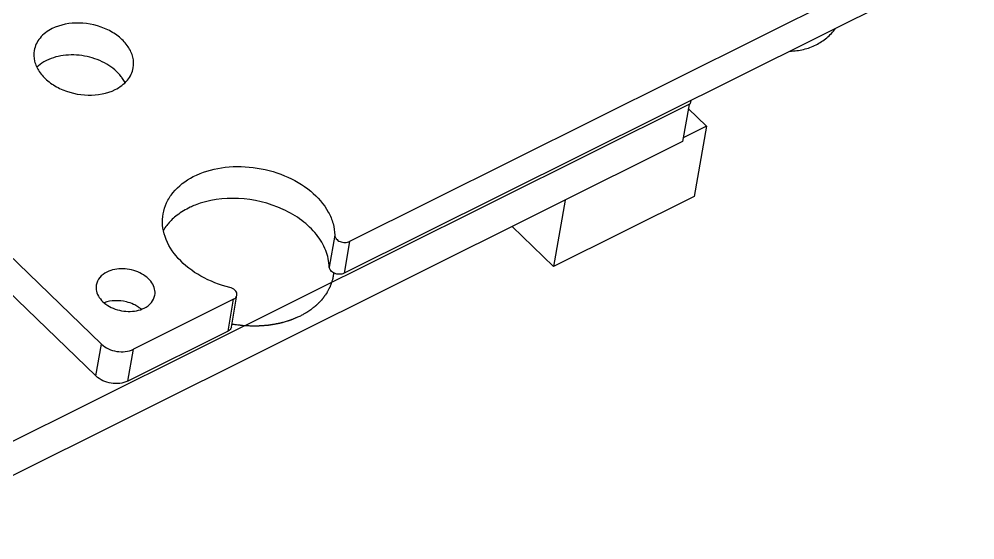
# Model space of a CAD drawing. Extents: x 0 to 297, y 0 to 210.
# Drawn here: x 231.54 to 246.18, y 60.39 to 68.37 of the extents above; entities that cross this region are included whole.
import ezdxf

# ---------------------------------------------------------------- set-up
doc = ezdxf.new("R2010")
doc.units = 0
doc.header["$LTSCALE"] = 16.335
doc.layers.get('0').update_dxf_attribs({"linetype": 'CONTINUOUS'})
doc.layers.add('06___PRT_ALL_SURFS', color=7, linetype='CONTINUOUS')

msp = doc.modelspace()

# ---------------------------------------------------------------- linework, layer by layer
at = {"color": 7, "linetype": 'CONTINUOUS'}
for p, q in [((274.408, 83.797), (236.601, 64.96)), ((274.323, 83.309), (236.516, 64.472)), ((232.801, 63.388), (219.194, 76.538)), ((232.716, 62.9), (219.109, 76.05)), ((229.559, 60.962), (241.822, 67.071)), ((241.8, 67.06), (241.699, 66.489)), ((241.822, 67.071), (241.83, 67.12)), ((241.788, 66.995), (242.068, 66.724)), ((242.068, 66.724), (241.709, 66.545)), ((242.068, 66.724), (241.88, 65.651)), ((239.904, 65.595), (239.726, 64.577)), ((236.375, 65.055), (236.289, 64.567)), ((236.601, 64.96), (236.516, 64.472)), ((234.79, 63.648), (234.875, 64.136)), ((234.825, 64.075), (233.29, 63.31)), ((234.74, 63.587), (234.825, 64.075)), ((234.74, 63.587), (233.204, 62.822)), ((232.716, 62.9), (232.801, 63.388)), ((233.204, 62.822), (233.29, 63.31))]:
    msp.add_line(p, q, dxfattribs=at)
for centre, radius, start, end in [((232.627, 67.121), 0.599, 33.9911, 36.9666), ((234.47, 64.681), 0.851, 133.3743, 139.769), ((234.527, 64.62), 0.935, 127.3552, 133.3605), ((234.806, 64.148), 0.0702, 350.1758, 0.7135), ((233.104, 63.556), 0.478, 49.801, 54.8101)]:
    msp.add_arc(centre, radius, start, end, dxfattribs=at)
for points, knots in [([(232.046, 68.219), (231.976, 68.184), (231.88, 68.114), (231.798, 67.988), (231.777, 67.92), (231.771, 67.886)], [0, 0, 0, 0, 0.52577, 0.766921, 1, 1, 1, 1]), ([(233.287, 67.62), (233.297, 67.673), (233.292, 67.79), (233.214, 67.954), (233.079, 68.097), (232.834, 68.249), (232.472, 68.335), (232.172, 68.282), (232.046, 68.219)], [0, 0, 0, 0, 0.100582, 0.208951, 0.329124, 0.460594, 0.738606, 1, 1, 1, 1]), ([(243.746, 67.972), (243.804, 68.001), (243.914, 68.072), (244.003, 68.168), (244.041, 68.221)], [0, 0, 0, 0, 0.50138, 1, 1, 1, 1]), ([(243.345, 67.874), (243.415, 67.877), (243.553, 67.894), (243.685, 67.941), (243.746, 67.972)], [0, 0, 0, 0, 0.50356, 1, 1, 1, 1]), ([(231.771, 67.886), (231.761, 67.832), (231.766, 67.716), (231.844, 67.552), (231.979, 67.408), (232.224, 67.256), (232.586, 67.171), (232.885, 67.223), (233.012, 67.286)], [0, 0, 0, 0, 0.100582, 0.208951, 0.329124, 0.460594, 0.738606, 1, 1, 1, 1]), ([(233.105, 67.482), (233.047, 67.56), (232.883, 67.695), (232.584, 67.808), (232.261, 67.83), (232.051, 67.777), (231.961, 67.731)], [0, 0, 0, 0, 0.234749, 0.494222, 0.756955, 1, 1, 1, 1]), ([(231.961, 67.731), (231.947, 67.724), (231.893, 67.695), (231.843, 67.659), (231.811, 67.627)], [0, 0, 0, 0, 0.259379, 1, 1, 1, 1]), ([(233.012, 67.286), (233.082, 67.321), (233.178, 67.391), (233.259, 67.517), (233.281, 67.586), (233.287, 67.62)], [0, 0, 0, 0, 0.52577, 0.766921, 1, 1, 1, 1]), ([(233.745, 65.383), (233.755, 65.441), (233.792, 65.557), (233.929, 65.772), (234.213, 65.984), (234.646, 66.112), (235.13, 66.114), (235.603, 65.991), (236.007, 65.759), (236.251, 65.483), (236.354, 65.239), (236.373, 65.115), (236.375, 65.055)], [0, 0, 0, 0, 0.051314, 0.104341, 0.219677, 0.350437, 0.492055, 0.635532, 0.77119, 0.892348, 0.947585, 1, 1, 1, 1]), ([(236.289, 64.567), (236.287, 64.654), (236.248, 64.835), (236.097, 65.082), (235.87, 65.296), (235.479, 65.524), (234.912, 65.66), (234.442, 65.598), (234.234, 65.516)], [0, 0, 0, 0, 0.10155, 0.211882, 0.332978, 0.463711, 0.738131, 1, 1, 1, 1]), ([(234.234, 65.516), (234.209, 65.506), (234.113, 65.464), (234.022, 65.41), (233.96, 65.363)], [0, 0, 0, 0, 0.259348, 1, 1, 1, 1]), ([(234.768, 64.254), (234.613, 64.293), (234.323, 64.404), (233.97, 64.671), (233.783, 64.963), (233.73, 65.207), (233.735, 65.326), (233.745, 65.383)], [0, 0, 0, 0, 0.287845, 0.55311, 0.787459, 0.895421, 1, 1, 1, 1]), ([(233.82, 65.231), (233.813, 65.223), (233.787, 65.191), (233.764, 65.157), (233.748, 65.13)], [0, 0, 0, 0, 0.253423, 1, 1, 1, 1]), ([(236.375, 65.055), (236.375, 65.036), (236.395, 64.993), (236.455, 64.954), (236.529, 64.94), (236.58, 64.949), (236.601, 64.96)], [0, 0, 0, 0, 0.211067, 0.465107, 0.74151, 1, 1, 1, 1]), ([(236.516, 64.472), (236.494, 64.461), (236.443, 64.452), (236.37, 64.467), (236.31, 64.505), (236.29, 64.548), (236.289, 64.567)], [0, 0, 0, 0, 0.25849, 0.534893, 0.788933, 1, 1, 1, 1]), ([(232.885, 64.49), (232.843, 64.47), (232.77, 64.417), (232.729, 64.334), (232.722, 64.293)], [0, 0, 0, 0, 0.527869, 1, 1, 1, 1]), ([(233.618, 64.136), (233.624, 64.168), (233.621, 64.236), (233.575, 64.333), (233.495, 64.418), (233.35, 64.508), (233.136, 64.559), (232.959, 64.528), (232.885, 64.49)], [0, 0, 0, 0, 0.100581, 0.208945, 0.329114, 0.460578, 0.738578, 1, 1, 1, 1]), ([(232.722, 64.293), (232.716, 64.262), (232.719, 64.193), (232.765, 64.096), (232.845, 64.011), (232.989, 63.921), (233.204, 63.871), (233.381, 63.902), (233.455, 63.939)], [0, 0, 0, 0, 0.100581, 0.208945, 0.329114, 0.460578, 0.738578, 1, 1, 1, 1]), ([(233.455, 63.939), (233.497, 63.96), (233.57, 64.012), (233.611, 64.095), (233.618, 64.136)], [0, 0, 0, 0, 0.527869, 1, 1, 1, 1]), ([(234.876, 64.149), (234.876, 64.172), (234.846, 64.224), (234.796, 64.247), (234.768, 64.254)], [0, 0, 0, 0, 0.447915, 1, 1, 1, 1]), ([(234.825, 64.075), (234.838, 64.081), (234.86, 64.098), (234.873, 64.123), (234.875, 64.136)], [0, 0, 0, 0, 0.527565, 1, 1, 1, 1]), ([(233.293, 63.996), (233.257, 64.013), (233.113, 64.062), (232.948, 64.06), (232.842, 64.021)], [0, 0, 0, 0, 0.256055, 1, 1, 1, 1]), ([(233.38, 63.946), (233.373, 63.951), (233.345, 63.97), (233.316, 63.986), (233.293, 63.996)], [0, 0, 0, 0, 0.245016, 1, 1, 1, 1]), ([(234.79, 63.648), (234.788, 63.635), (234.775, 63.61), (234.752, 63.593), (234.74, 63.587)], [0, 0, 0, 0, 0.472435, 1, 1, 1, 1]), ([(232.801, 63.388), (232.863, 63.328), (233.031, 63.255), (233.213, 63.272), (233.29, 63.31)], [0, 0, 0, 0, 0.502059, 1, 1, 1, 1]), ([(233.204, 62.822), (233.128, 62.784), (232.945, 62.767), (232.778, 62.84), (232.716, 62.9)], [0, 0, 0, 0, 0.497941, 1, 1, 1, 1])]:
    msp.add_open_spline(points, degree=3, knots=knots, dxfattribs=at)
msp.add_open_spline([(233.161, 67.391), (233.15, 67.413), (233.138, 67.435), (233.123, 67.456)], degree=3, dxfattribs=at)
at = {"color": 5, "linetype": 'CONTINUOUS'}
for points, knots in [([(236.356, 64.479), (236.355, 64.474), (236.355, 64.469), (236.354, 64.463), (236.353, 64.458), (236.353, 64.453), (236.352, 64.446), (236.351, 64.44), (236.35, 64.434), (236.349, 64.427), (236.348, 64.421), (236.347, 64.415), (236.345, 64.408), (236.344, 64.403), (236.343, 64.399), (236.343, 64.396), (236.342, 64.394), (236.342, 64.393), (236.342, 64.392), (236.342, 64.39), (236.341, 64.388), (236.34, 64.385), (236.339, 64.38), (236.338, 64.377), (236.338, 64.374)], [0, 0, 0, 0, 0.125, 0.15625, 0.1875, 0.25, 0.3125, 0.375, 0.4375, 0.5, 0.5625, 0.625, 0.6875, 0.75, 0.78125, 0.8125, 0.828125, 0.835938, 0.84375, 0.859375, 0.875, 0.90625, 0.9375, 1, 1, 1, 1]), ([(236.338, 64.374), (236.335, 64.368), (236.331, 64.354), (236.324, 64.334), (236.318, 64.317), (236.314, 64.303), (236.31, 64.293), (236.307, 64.285), (236.305, 64.278), (236.303, 64.273), (236.302, 64.27), (236.302, 64.268), (236.301, 64.266), (236.301, 64.266), (236.3, 64.265), (236.3, 64.264), (236.299, 64.262), (236.298, 64.26), (236.296, 64.257), (236.294, 64.253), (236.291, 64.248), (236.288, 64.241), (236.282, 64.229), (236.273, 64.213), (236.264, 64.196), (236.258, 64.185), (236.254, 64.178), (236.252, 64.173), (236.249, 64.169), (236.248, 64.165), (236.246, 64.163), (236.246, 64.162), (236.245, 64.161), (236.245, 64.16), (236.244, 64.159), (236.243, 64.158), (236.242, 64.156), (236.239, 64.153), (236.236, 64.149), (236.232, 64.143), (236.226, 64.135), (236.219, 64.126), (236.212, 64.116), (236.205, 64.107), (236.198, 64.098), (236.191, 64.088), (236.185, 64.081), (236.181, 64.075), (236.178, 64.071), (236.175, 64.068), (236.174, 64.065), (236.172, 64.063), (236.171, 64.062), (236.171, 64.061), (236.17, 64.061), (236.17, 64.06), (236.169, 64.059), (236.168, 64.058), (236.166, 64.056), (236.164, 64.054), (236.161, 64.051), (236.157, 64.048), (236.152, 64.042), (236.144, 64.035), (236.136, 64.027), (236.127, 64.018), (236.119, 64.01), (236.11, 64.001), (236.102, 63.993), (236.095, 63.986), (236.089, 63.98), (236.085, 63.976), (236.082, 63.974), (236.081, 63.972), (236.079, 63.971), (236.079, 63.97), (236.078, 63.969), (236.077, 63.968), (236.075, 63.967), (236.073, 63.966), (236.07, 63.963), (236.066, 63.96), (236.061, 63.956), (236.054, 63.951), (236.042, 63.942), (236.025, 63.93), (236.009, 63.917), (235.997, 63.908), (235.99, 63.903), (235.985, 63.899), (235.981, 63.896), (235.978, 63.894), (235.976, 63.892), (235.974, 63.891), (235.973, 63.89), (235.972, 63.889), (235.971, 63.889), (235.97, 63.888), (235.967, 63.886), (235.963, 63.884), (235.958, 63.881), (235.951, 63.877), (235.941, 63.871), (235.929, 63.865), (235.914, 63.856), (235.894, 63.844), (235.871, 63.831), (235.855, 63.822), (235.847, 63.818)], [0, 0, 0, 0, 0.03125, 0.0625, 0.09375, 0.109375, 0.125, 0.140625, 0.148438, 0.15625, 0.160156, 0.164062, 0.166016, 0.166992, 0.167969, 0.169922, 0.171875, 0.175781, 0.179688, 0.1875, 0.195312, 0.203125, 0.21875, 0.25, 0.28125, 0.296875, 0.304688, 0.3125, 0.320312, 0.324219, 0.328125, 0.330078, 0.332031, 0.333008, 0.333984, 0.335938, 0.339844, 0.34375, 0.351562, 0.359375, 0.375, 0.390625, 0.40625, 0.421875, 0.4375, 0.453125, 0.46875, 0.476562, 0.484375, 0.488281, 0.492188, 0.496094, 0.498047, 0.499023, 0.5, 0.500977, 0.501953, 0.503906, 0.507812, 0.511719, 0.515625, 0.523438, 0.53125, 0.546875, 0.5625, 0.578125, 0.59375, 0.609375, 0.625, 0.640625, 0.648438, 0.65625, 0.660156, 0.664062, 0.666016, 0.666992, 0.667969, 0.669922, 0.671875, 0.675781, 0.679688, 0.6875, 0.695312, 0.703125, 0.71875, 0.75, 0.78125, 0.796875, 0.804688, 0.8125, 0.820312, 0.824219, 0.828125, 0.830078, 0.832031, 0.833008, 0.833984, 0.835938, 0.839844, 0.84375, 0.851562, 0.859375, 0.875, 0.890625, 0.90625, 0.9375, 0.96875, 1, 1, 1, 1]), ([(235.847, 63.818), (235.838, 63.814), (235.819, 63.806), (235.796, 63.796), (235.777, 63.788), (235.763, 63.782), (235.749, 63.776), (235.735, 63.77), (235.723, 63.765), (235.714, 63.761), (235.708, 63.758), (235.703, 63.756), (235.7, 63.755), (235.698, 63.754), (235.697, 63.754), (235.695, 63.754), (235.694, 63.753), (235.691, 63.752), (235.688, 63.751), (235.683, 63.75), (235.676, 63.748), (235.668, 63.746), (235.658, 63.743), (235.64, 63.737), (235.613, 63.73), (235.587, 63.722), (235.569, 63.717), (235.559, 63.714), (235.551, 63.712), (235.544, 63.71), (235.539, 63.708), (235.536, 63.707), (235.533, 63.706), (235.531, 63.706), (235.53, 63.706), (235.529, 63.705), (235.526, 63.705), (235.523, 63.704), (235.518, 63.703), (235.511, 63.702), (235.5, 63.7), (235.486, 63.698), (235.47, 63.695), (235.454, 63.692), (235.438, 63.689), (235.422, 63.687), (235.405, 63.684), (235.392, 63.681), (235.381, 63.68), (235.374, 63.678), (235.369, 63.677), (235.365, 63.677), (235.361, 63.676), (235.359, 63.676), (235.358, 63.675), (235.357, 63.675), (235.356, 63.675), (235.354, 63.675), (235.352, 63.675), (235.348, 63.675), (235.344, 63.674), (235.338, 63.674), (235.331, 63.673), (235.319, 63.673), (235.305, 63.672), (235.287, 63.67), (235.27, 63.669), (235.253, 63.668), (235.235, 63.667), (235.218, 63.666), (235.204, 63.665), (235.192, 63.664), (235.185, 63.663), (235.179, 63.663), (235.176, 63.663), (235.173, 63.662), (235.172, 63.662), (235.17, 63.662), (235.168, 63.662), (235.165, 63.663), (235.162, 63.663), (235.156, 63.663), (235.149, 63.663), (235.14, 63.663), (235.129, 63.664), (235.109, 63.664), (235.08, 63.665), (235.051, 63.666), (235.031, 63.666), (235.02, 63.667), (235.011, 63.667), (235.004, 63.667), (234.998, 63.667), (234.995, 63.668), (234.992, 63.668), (234.99, 63.668), (234.989, 63.668), (234.987, 63.668), (234.985, 63.668), (234.981, 63.669), (234.975, 63.669), (234.967, 63.67), (234.956, 63.672), (234.941, 63.674), (234.923, 63.676), (234.899, 63.679), (234.869, 63.683), (234.833, 63.687), (234.809, 63.69), (234.797, 63.692)], [0, 0, 0, 0, 0.03125, 0.0625, 0.078125, 0.09375, 0.109375, 0.125, 0.140625, 0.148438, 0.15625, 0.160156, 0.164062, 0.166016, 0.166992, 0.167969, 0.169922, 0.171875, 0.175781, 0.179688, 0.1875, 0.195312, 0.203125, 0.21875, 0.25, 0.28125, 0.296875, 0.304688, 0.3125, 0.320312, 0.324219, 0.328125, 0.330078, 0.332031, 0.333008, 0.333984, 0.335938, 0.339844, 0.34375, 0.351562, 0.359375, 0.375, 0.390625, 0.40625, 0.421875, 0.4375, 0.453125, 0.46875, 0.476562, 0.484375, 0.488281, 0.492188, 0.496094, 0.498047, 0.499023, 0.5, 0.500977, 0.501953, 0.503906, 0.507812, 0.511719, 0.515625, 0.523438, 0.53125, 0.546875, 0.5625, 0.578125, 0.59375, 0.609375, 0.625, 0.640625, 0.648438, 0.65625, 0.660156, 0.664062, 0.666016, 0.666992, 0.667969, 0.669922, 0.671875, 0.675781, 0.679688, 0.6875, 0.695312, 0.703125, 0.71875, 0.75, 0.78125, 0.796875, 0.804688, 0.8125, 0.820312, 0.824219, 0.828125, 0.830078, 0.832031, 0.833008, 0.833984, 0.835938, 0.839844, 0.84375, 0.851562, 0.859375, 0.875, 0.890625, 0.90625, 0.9375, 0.96875, 1, 1, 1, 1])]:
    msp.add_open_spline(points, degree=3, knots=knots, dxfattribs=at)
at = {"layer": '06___PRT_ALL_SURFS', "color": 7, "linetype": 'CONTINUOUS'}
for p, q in [((241.699, 66.489), (229.458, 60.39)), ((241.88, 65.651), (239.726, 64.577)), ((239.726, 64.577), (239.092, 65.19))]:
    msp.add_line(p, q, dxfattribs=at)

doc.saveas('drawing.dxf')
